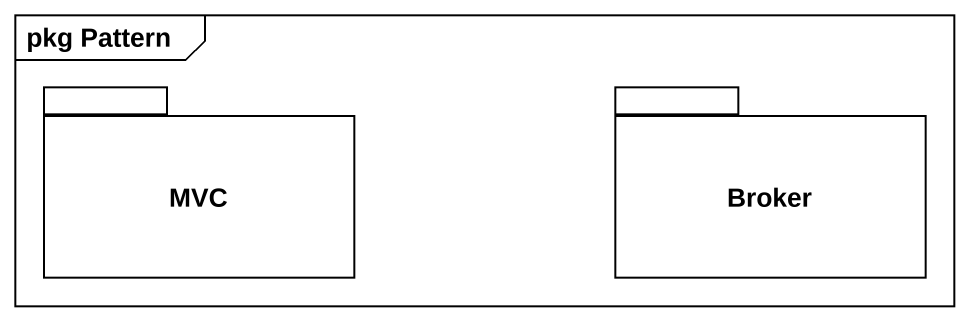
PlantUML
@startuml
mainframe pkg Pattern
package MVC {
}
package Broker {
}
@enduml
